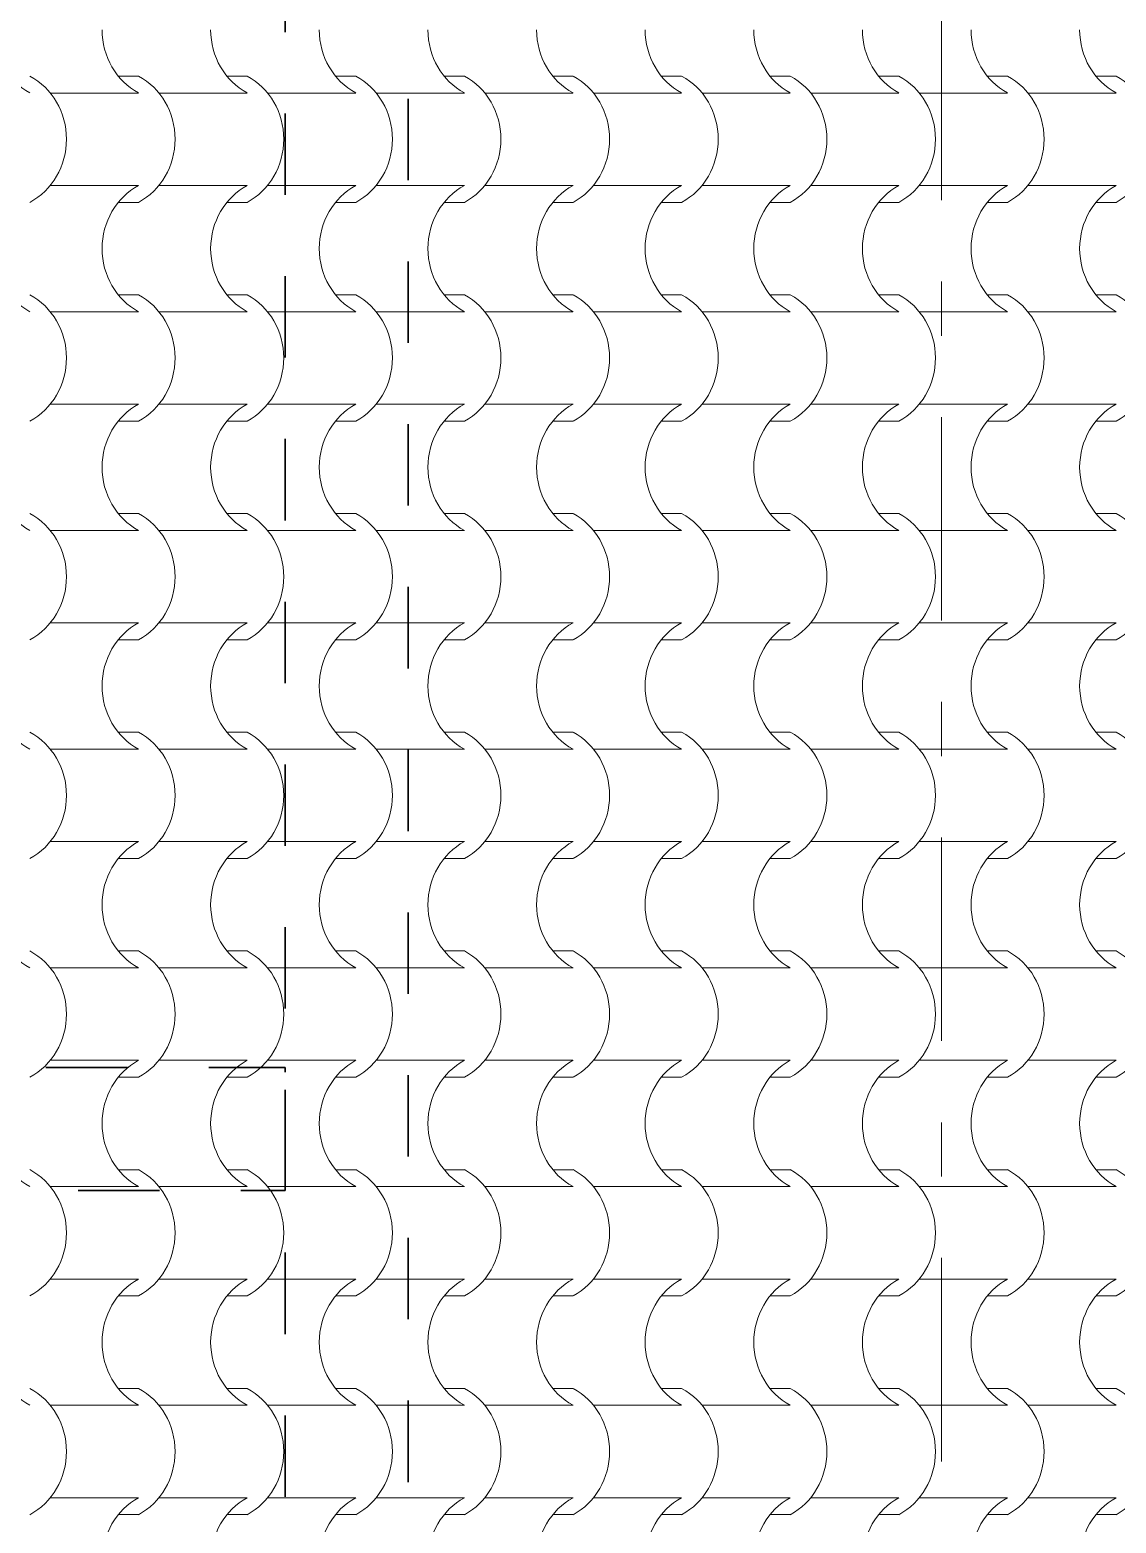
# Model space of a CAD drawing. Header units: millimetres. Extents: x -440 to 2671, y 0 to 297.
# Drawn here: x -203.04 to -174.78, y 175.9 to 214.74 of the extents above; entities that cross this region are included whole.
import ezdxf

# ---------------------------------------------------------------- set-up
doc = ezdxf.new("R2010")
doc.units = ezdxf.units.MM
doc.header["$MEASUREMENT"] = 0
doc.set_wipeout_variables(frame=1)
for name, pattern in [('- Двойно прекъснати линии', [10.936111, 5.291667, -2.116667, 1.411111, -2.116667]), ('- Прекъснати линия', [4.233333, 2.116667, -2.116667]), ('Wipeout_Contour', [1000, 0, -1000])]:
    doc.linetypes.add(name, pattern=pattern)
doc.layers.add('1', color=7, linetype='Continuous', lineweight=13, true_color=0x2b2b2b)
doc.layers.add('65', color=7, linetype='Continuous', lineweight=20, true_color=0x4e4e4e)
doc.layers.add('102', color=254, linetype='Continuous', lineweight=15)
doc.layers.add('41', color=7, linetype='Continuous', lineweight=35)

# ---------------------------------------------------------------- blocks, each defined once
blk = doc.blocks.new('*X45')
at = {"layer": '102', "color": 254, "linetype": 'Continuous', "lineweight": 15}
for p, q in [((239.451, 213.538), (239.978, 213.538)), ((242.276, 213.538), (242.803, 213.538)), ((245.102, 213.538), (245.628, 213.538)), ((247.927, 213.538), (248.454, 213.538)), ((250.752, 213.538), (251.279, 213.538)), ((253.578, 213.538), (254.105, 213.538)), ((256.403, 213.538), (256.93, 213.538)), ((259.229, 213.538), (259.755, 213.538)), ((262.054, 213.538), (262.581, 213.538)), ((264.879, 213.538), (265.406, 213.538)), ((237.686, 213.098), (238.832, 213.098)), ((238.832, 213.098), (239.978, 213.098)), ((240.511, 213.098), (241.657, 213.098)), ((241.657, 213.098), (242.803, 213.098)), ((243.337, 213.098), (244.483, 213.098)), ((244.483, 213.098), (245.628, 213.098)), ((246.162, 213.098), (247.308, 213.098)), ((247.308, 213.098), (248.454, 213.098)), ((248.987, 213.098), (250.133, 213.098)), ((250.133, 213.098), (251.279, 213.098)), ((251.813, 213.098), (252.959, 213.098)), ((252.959, 213.098), (254.105, 213.098)), ((254.638, 213.098), (255.784, 213.098)), ((255.784, 213.098), (256.93, 213.098)), ((257.464, 213.098), (258.609, 213.098)), ((258.609, 213.098), (259.755, 213.098)), ((260.289, 213.098), (261.435, 213.098)), ((261.435, 213.098), (262.581, 213.098)), ((263.114, 213.098), (264.26, 213.098)), ((264.26, 213.098), (265.406, 213.098)), ((237.686, 210.693), (238.832, 210.693)), ((238.832, 210.693), (239.978, 210.693)), ((240.511, 210.693), (241.657, 210.693)), ((241.657, 210.693), (242.803, 210.693)), ((243.337, 210.693), (244.483, 210.693)), ((244.483, 210.693), (245.628, 210.693)), ((246.162, 210.693), (247.308, 210.693)), ((247.308, 210.693), (248.454, 210.693)), ((248.987, 210.693), (250.133, 210.693)), ((250.133, 210.693), (251.279, 210.693)), ((251.813, 210.693), (252.959, 210.693)), ((252.959, 210.693), (254.105, 210.693)), ((254.638, 210.693), (255.784, 210.693)), ((255.784, 210.693), (256.93, 210.693)), ((257.464, 210.693), (258.609, 210.693)), ((258.609, 210.693), (259.755, 210.693)), ((260.289, 210.693), (261.435, 210.693)), ((261.435, 210.693), (262.581, 210.693)), ((263.114, 210.693), (264.26, 210.693)), ((264.26, 210.693), (265.406, 210.693)), ((239.451, 210.253), (239.978, 210.253)), ((242.276, 210.253), (242.803, 210.253)), ((245.102, 210.253), (245.628, 210.253)), ((247.927, 210.253), (248.454, 210.253)), ((250.752, 210.253), (251.279, 210.253)), ((253.578, 210.253), (254.105, 210.253)), ((256.403, 210.253), (256.93, 210.253)), ((259.229, 210.253), (259.755, 210.253)), ((262.054, 210.253), (262.581, 210.253)), ((264.879, 210.253), (265.406, 210.253)), ((239.451, 207.848), (239.978, 207.848)), ((242.276, 207.848), (242.803, 207.848)), ((245.102, 207.848), (245.628, 207.848)), ((247.927, 207.848), (248.454, 207.848)), ((250.752, 207.848), (251.279, 207.848)), ((253.578, 207.848), (254.105, 207.848)), ((256.403, 207.848), (256.93, 207.848)), ((259.229, 207.848), (259.755, 207.848)), ((262.054, 207.848), (262.581, 207.848)), ((264.879, 207.848), (265.406, 207.848)), ((237.686, 207.408), (238.832, 207.408)), ((238.832, 207.408), (239.978, 207.408)), ((240.511, 207.408), (241.657, 207.408)), ((241.657, 207.408), (242.803, 207.408)), ((243.337, 207.408), (244.483, 207.408)), ((244.483, 207.408), (245.628, 207.408)), ((246.162, 207.408), (247.308, 207.408)), ((247.308, 207.408), (248.454, 207.408)), ((248.987, 207.408), (250.133, 207.408)), ((250.133, 207.408), (251.279, 207.408)), ((251.813, 207.408), (252.959, 207.408)), ((252.959, 207.408), (254.105, 207.408)), ((254.638, 207.408), (255.784, 207.408)), ((255.784, 207.408), (256.93, 207.408)), ((257.464, 207.408), (258.609, 207.408)), ((258.609, 207.408), (259.755, 207.408)), ((260.289, 207.408), (261.435, 207.408)), ((261.435, 207.408), (262.581, 207.408)), ((263.114, 207.408), (264.26, 207.408)), ((264.26, 207.408), (265.406, 207.408)), ((237.686, 205.004), (238.832, 205.004)), ((238.832, 205.004), (239.978, 205.004)), ((240.511, 205.004), (241.657, 205.004)), ((241.657, 205.004), (242.803, 205.004)), ((243.337, 205.004), (244.483, 205.004)), ((244.483, 205.004), (245.628, 205.004)), ((246.162, 205.004), (247.308, 205.004)), ((247.308, 205.004), (248.454, 205.004)), ((248.987, 205.004), (250.133, 205.004)), ((250.133, 205.004), (251.279, 205.004)), ((251.813, 205.004), (252.959, 205.004)), ((252.959, 205.004), (254.105, 205.004)), ((254.638, 205.004), (255.784, 205.004)), ((255.784, 205.004), (256.93, 205.004)), ((257.464, 205.004), (258.609, 205.004)), ((258.609, 205.004), (259.755, 205.004)), ((260.289, 205.004), (261.435, 205.004)), ((261.435, 205.004), (262.581, 205.004)), ((263.114, 205.004), (264.26, 205.004)), ((264.26, 205.004), (265.406, 205.004)), ((239.451, 204.564), (239.978, 204.564)), ((242.276, 204.564), (242.803, 204.564)), ((245.102, 204.564), (245.628, 204.564)), ((247.927, 204.564), (248.454, 204.564)), ((250.752, 204.564), (251.279, 204.564)), ((253.578, 204.564), (254.105, 204.564)), ((256.403, 204.564), (256.93, 204.564)), ((259.229, 204.564), (259.755, 204.564)), ((262.054, 204.564), (262.581, 204.564)), ((264.879, 204.564), (265.406, 204.564)), ((239.451, 202.159), (239.978, 202.159)), ((242.276, 202.159), (242.803, 202.159)), ((245.102, 202.159), (245.628, 202.159)), ((247.927, 202.159), (248.454, 202.159)), ((250.752, 202.159), (251.279, 202.159)), ((253.578, 202.159), (254.105, 202.159)), ((256.403, 202.159), (256.93, 202.159)), ((259.229, 202.159), (259.755, 202.159)), ((262.054, 202.159), (262.581, 202.159)), ((264.879, 202.159), (265.406, 202.159)), ((237.686, 201.719), (238.832, 201.719)), ((238.832, 201.719), (239.978, 201.719)), ((240.511, 201.719), (241.657, 201.719)), ((241.657, 201.719), (242.803, 201.719)), ((243.337, 201.719), (244.483, 201.719)), ((244.483, 201.719), (245.628, 201.719)), ((246.162, 201.719), (247.308, 201.719)), ((247.308, 201.719), (248.454, 201.719)), ((248.987, 201.719), (250.133, 201.719)), ((250.133, 201.719), (251.279, 201.719)), ((251.813, 201.719), (252.959, 201.719)), ((252.959, 201.719), (254.105, 201.719)), ((254.638, 201.719), (255.784, 201.719)), ((255.784, 201.719), (256.93, 201.719)), ((257.464, 201.719), (258.609, 201.719)), ((258.609, 201.719), (259.755, 201.719)), ((260.289, 201.719), (261.435, 201.719)), ((261.435, 201.719), (262.581, 201.719)), ((263.114, 201.719), (264.26, 201.719)), ((264.26, 201.719), (265.406, 201.719)), ((237.686, 199.314), (238.832, 199.314)), ((238.832, 199.314), (239.978, 199.314)), ((240.511, 199.314), (241.657, 199.314)), ((241.657, 199.314), (242.803, 199.314)), ((243.337, 199.314), (244.483, 199.314)), ((244.483, 199.314), (245.628, 199.314)), ((246.162, 199.314), (247.308, 199.314)), ((247.308, 199.314), (248.454, 199.314)), ((248.987, 199.314), (250.133, 199.314)), ((250.133, 199.314), (251.279, 199.314)), ((251.813, 199.314), (252.959, 199.314)), ((252.959, 199.314), (254.105, 199.314)), ((254.638, 199.314), (255.784, 199.314)), ((255.784, 199.314), (256.93, 199.314)), ((257.464, 199.314), (258.609, 199.314)), ((258.609, 199.314), (259.755, 199.314)), ((260.289, 199.314), (261.435, 199.314)), ((261.435, 199.314), (262.581, 199.314)), ((263.114, 199.314), (264.26, 199.314)), ((264.26, 199.314), (265.406, 199.314)), ((239.451, 198.874), (239.978, 198.874)), ((242.276, 198.874), (242.803, 198.874)), ((245.102, 198.874), (245.628, 198.874)), ((247.927, 198.874), (248.454, 198.874)), ((250.752, 198.874), (251.279, 198.874)), ((253.578, 198.874), (254.105, 198.874)), ((256.403, 198.874), (256.93, 198.874)), ((259.229, 198.874), (259.755, 198.874)), ((262.054, 198.874), (262.581, 198.874)), ((264.879, 198.874), (265.406, 198.874)), ((239.451, 196.469), (239.978, 196.469)), ((242.276, 196.469), (242.803, 196.469)), ((245.102, 196.469), (245.628, 196.469)), ((247.927, 196.469), (248.454, 196.469)), ((250.752, 196.469), (251.279, 196.469)), ((253.578, 196.469), (254.105, 196.469)), ((256.403, 196.469), (256.93, 196.469)), ((259.229, 196.469), (259.755, 196.469)), ((262.054, 196.469), (262.581, 196.469)), ((264.879, 196.469), (265.406, 196.469)), ((237.686, 196.029), (238.832, 196.029)), ((238.832, 196.029), (239.978, 196.029)), ((240.511, 196.029), (241.657, 196.029)), ((241.657, 196.029), (242.803, 196.029)), ((243.337, 196.029), (244.483, 196.029)), ((244.483, 196.029), (245.628, 196.029)), ((246.162, 196.029), (247.308, 196.029)), ((247.308, 196.029), (248.454, 196.029)), ((248.987, 196.029), (250.133, 196.029)), ((250.133, 196.029), (251.279, 196.029)), ((251.813, 196.029), (252.959, 196.029)), ((252.959, 196.029), (254.105, 196.029)), ((254.638, 196.029), (255.784, 196.029)), ((255.784, 196.029), (256.93, 196.029)), ((257.464, 196.029), (258.609, 196.029)), ((258.609, 196.029), (259.755, 196.029)), ((260.289, 196.029), (261.435, 196.029)), ((261.435, 196.029), (262.581, 196.029)), ((263.114, 196.029), (264.26, 196.029)), ((264.26, 196.029), (265.406, 196.029)), ((237.686, 193.624), (238.832, 193.624)), ((238.832, 193.624), (239.978, 193.624)), ((240.511, 193.624), (241.657, 193.624)), ((241.657, 193.624), (242.803, 193.624)), ((243.337, 193.624), (244.483, 193.624)), ((244.483, 193.624), (245.628, 193.624)), ((246.162, 193.624), (247.308, 193.624)), ((247.308, 193.624), (248.454, 193.624)), ((248.987, 193.624), (250.133, 193.624)), ((250.133, 193.624), (251.279, 193.624)), ((251.813, 193.624), (252.959, 193.624)), ((252.959, 193.624), (254.105, 193.624)), ((254.638, 193.624), (255.784, 193.624)), ((255.784, 193.624), (256.93, 193.624)), ((257.464, 193.624), (258.609, 193.624)), ((258.609, 193.624), (259.755, 193.624)), ((260.289, 193.624), (261.435, 193.624)), ((261.435, 193.624), (262.581, 193.624)), ((263.114, 193.624), (264.26, 193.624)), ((264.26, 193.624), (265.406, 193.624)), ((239.451, 193.184), (239.978, 193.184)), ((242.276, 193.184), (242.803, 193.184)), ((245.102, 193.184), (245.628, 193.184)), ((247.927, 193.184), (248.454, 193.184)), ((250.752, 193.184), (251.279, 193.184)), ((253.578, 193.184), (254.105, 193.184)), ((256.403, 193.184), (256.93, 193.184)), ((259.229, 193.184), (259.755, 193.184)), ((262.054, 193.184), (262.581, 193.184)), ((264.879, 193.184), (265.406, 193.184)), ((239.451, 190.78), (239.978, 190.78)), ((242.276, 190.78), (242.803, 190.78)), ((245.102, 190.78), (245.628, 190.78)), ((247.927, 190.78), (248.454, 190.78)), ((250.752, 190.78), (251.279, 190.78)), ((253.578, 190.78), (254.105, 190.78)), ((256.403, 190.78), (256.93, 190.78)), ((259.229, 190.78), (259.755, 190.78)), ((262.054, 190.78), (262.581, 190.78)), ((264.879, 190.78), (265.406, 190.78)), ((237.686, 190.34), (238.832, 190.34)), ((238.832, 190.34), (239.978, 190.34)), ((240.511, 190.34), (241.657, 190.34)), ((241.657, 190.34), (242.803, 190.34)), ((243.337, 190.34), (244.483, 190.34)), ((244.483, 190.34), (245.628, 190.34)), ((246.162, 190.34), (247.308, 190.34)), ((247.308, 190.34), (248.454, 190.34)), ((248.987, 190.34), (250.133, 190.34)), ((250.133, 190.34), (251.279, 190.34)), ((251.813, 190.34), (252.959, 190.34)), ((252.959, 190.34), (254.105, 190.34)), ((254.638, 190.34), (255.784, 190.34)), ((255.784, 190.34), (256.93, 190.34)), ((257.464, 190.34), (258.609, 190.34)), ((258.609, 190.34), (259.755, 190.34)), ((260.289, 190.34), (261.435, 190.34)), ((261.435, 190.34), (262.581, 190.34)), ((263.114, 190.34), (264.26, 190.34)), ((264.26, 190.34), (265.406, 190.34)), ((237.686, 187.935), (238.832, 187.935)), ((238.832, 187.935), (239.978, 187.935)), ((240.511, 187.935), (241.657, 187.935)), ((241.657, 187.935), (242.803, 187.935)), ((243.337, 187.935), (244.483, 187.935)), ((244.483, 187.935), (245.628, 187.935)), ((246.162, 187.935), (247.308, 187.935)), ((247.308, 187.935), (248.454, 187.935)), ((248.987, 187.935), (250.133, 187.935)), ((250.133, 187.935), (251.279, 187.935)), ((251.813, 187.935), (252.959, 187.935)), ((252.959, 187.935), (254.105, 187.935)), ((254.638, 187.935), (255.784, 187.935)), ((255.784, 187.935), (256.93, 187.935)), ((257.464, 187.935), (258.609, 187.935)), ((258.609, 187.935), (259.755, 187.935)), ((260.289, 187.935), (261.435, 187.935)), ((261.435, 187.935), (262.581, 187.935)), ((263.114, 187.935), (264.26, 187.935)), ((264.26, 187.935), (265.406, 187.935)), ((239.451, 187.495), (239.978, 187.495)), ((242.276, 187.495), (242.803, 187.495)), ((245.102, 187.495), (245.628, 187.495)), ((247.927, 187.495), (248.454, 187.495)), ((250.752, 187.495), (251.279, 187.495)), ((253.578, 187.495), (254.105, 187.495)), ((256.403, 187.495), (256.93, 187.495)), ((259.229, 187.495), (259.755, 187.495)), ((262.054, 187.495), (262.581, 187.495)), ((264.879, 187.495), (265.406, 187.495)), ((239.451, 185.09), (239.978, 185.09)), ((242.276, 185.09), (242.803, 185.09)), ((245.102, 185.09), (245.628, 185.09)), ((247.927, 185.09), (248.454, 185.09)), ((250.752, 185.09), (251.279, 185.09)), ((253.578, 185.09), (254.105, 185.09)), ((256.403, 185.09), (256.93, 185.09)), ((259.229, 185.09), (259.755, 185.09)), ((262.054, 185.09), (262.581, 185.09)), ((264.879, 185.09), (265.406, 185.09)), ((237.686, 184.65), (238.832, 184.65)), ((238.832, 184.65), (239.978, 184.65)), ((240.511, 184.65), (241.657, 184.65)), ((241.657, 184.65), (242.803, 184.65)), ((243.337, 184.65), (244.483, 184.65)), ((244.483, 184.65), (245.628, 184.65)), ((246.162, 184.65), (247.308, 184.65)), ((247.308, 184.65), (248.454, 184.65)), ((248.987, 184.65), (250.133, 184.65)), ((250.133, 184.65), (251.279, 184.65)), ((251.813, 184.65), (252.959, 184.65)), ((252.959, 184.65), (254.105, 184.65)), ((254.638, 184.65), (255.784, 184.65)), ((255.784, 184.65), (256.93, 184.65)), ((257.464, 184.65), (258.609, 184.65)), ((258.609, 184.65), (259.755, 184.65)), ((260.289, 184.65), (261.435, 184.65)), ((261.435, 184.65), (262.581, 184.65)), ((263.114, 184.65), (264.26, 184.65)), ((264.26, 184.65), (265.406, 184.65)), ((237.686, 182.245), (238.832, 182.245)), ((238.832, 182.245), (239.978, 182.245)), ((240.511, 182.245), (241.657, 182.245)), ((241.657, 182.245), (242.803, 182.245)), ((243.337, 182.245), (244.483, 182.245)), ((244.483, 182.245), (245.628, 182.245)), ((246.162, 182.245), (247.308, 182.245)), ((247.308, 182.245), (248.454, 182.245)), ((248.987, 182.245), (250.133, 182.245)), ((250.133, 182.245), (251.279, 182.245)), ((251.813, 182.245), (252.959, 182.245)), ((252.959, 182.245), (254.105, 182.245)), ((254.638, 182.245), (255.784, 182.245)), ((255.784, 182.245), (256.93, 182.245)), ((257.464, 182.245), (258.609, 182.245)), ((258.609, 182.245), (259.755, 182.245)), ((260.289, 182.245), (261.435, 182.245)), ((261.435, 182.245), (262.581, 182.245)), ((263.114, 182.245), (264.26, 182.245)), ((264.26, 182.245), (265.406, 182.245)), ((239.451, 181.805), (239.978, 181.805)), ((242.276, 181.805), (242.803, 181.805)), ((245.102, 181.805), (245.628, 181.805)), ((247.927, 181.805), (248.454, 181.805)), ((250.752, 181.805), (251.279, 181.805)), ((253.578, 181.805), (254.105, 181.805)), ((256.403, 181.805), (256.93, 181.805)), ((259.229, 181.805), (259.755, 181.805)), ((262.054, 181.805), (262.581, 181.805)), ((264.879, 181.805), (265.406, 181.805)), ((239.451, 179.4), (239.978, 179.4)), ((242.276, 179.4), (242.803, 179.4)), ((245.102, 179.4), (245.628, 179.4)), ((247.927, 179.4), (248.454, 179.4)), ((250.752, 179.4), (251.279, 179.4)), ((253.578, 179.4), (254.105, 179.4)), ((256.403, 179.4), (256.93, 179.4)), ((259.229, 179.4), (259.755, 179.4)), ((262.054, 179.4), (262.581, 179.4)), ((264.879, 179.4), (265.406, 179.4)), ((237.686, 178.96), (238.832, 178.96)), ((238.832, 178.96), (239.978, 178.96)), ((240.511, 178.96), (241.657, 178.96)), ((241.657, 178.96), (242.803, 178.96)), ((243.337, 178.96), (244.483, 178.96)), ((244.483, 178.96), (245.628, 178.96)), ((246.162, 178.96), (247.308, 178.96)), ((247.308, 178.96), (248.454, 178.96)), ((248.987, 178.96), (250.133, 178.96)), ((250.133, 178.96), (251.279, 178.96)), ((251.813, 178.96), (252.959, 178.96)), ((252.959, 178.96), (254.105, 178.96)), ((254.638, 178.96), (255.784, 178.96)), ((255.784, 178.96), (256.93, 178.96)), ((257.464, 178.96), (258.609, 178.96)), ((258.609, 178.96), (259.755, 178.96)), ((260.289, 178.96), (261.435, 178.96)), ((261.435, 178.96), (262.581, 178.96)), ((263.114, 178.96), (264.26, 178.96)), ((264.26, 178.96), (265.406, 178.96)), ((237.686, 176.556), (238.832, 176.556)), ((238.832, 176.556), (239.978, 176.556)), ((240.511, 176.556), (241.657, 176.556)), ((241.657, 176.556), (242.803, 176.556)), ((243.337, 176.556), (244.483, 176.556)), ((244.483, 176.556), (245.628, 176.556)), ((246.162, 176.556), (247.308, 176.556)), ((247.308, 176.556), (248.454, 176.556)), ((248.987, 176.556), (250.133, 176.556)), ((250.133, 176.556), (251.279, 176.556)), ((251.813, 176.556), (252.959, 176.556)), ((252.959, 176.556), (254.105, 176.556)), ((254.638, 176.556), (255.784, 176.556)), ((255.784, 176.556), (256.93, 176.556)), ((257.464, 176.556), (258.609, 176.556)), ((258.609, 176.556), (259.755, 176.556)), ((260.289, 176.556), (261.435, 176.556)), ((261.435, 176.556), (262.581, 176.556)), ((263.114, 176.556), (264.26, 176.556)), ((264.26, 176.556), (265.406, 176.556)), ((239.451, 176.116), (239.978, 176.116)), ((242.276, 176.116), (242.803, 176.116)), ((245.102, 176.116), (245.628, 176.116)), ((247.927, 176.116), (248.454, 176.116)), ((250.752, 176.116), (251.279, 176.116)), ((253.578, 176.116), (254.105, 176.116)), ((256.403, 176.116), (256.93, 176.116)), ((259.229, 176.116), (259.755, 176.116)), ((262.054, 176.116), (262.581, 176.116)), ((264.879, 176.116), (265.406, 176.116))]:
    blk.add_line(p, q, dxfattribs=at)
for centre, major_axis, start_param, end_param in [((237.941, 214.746), (0, 1.849), 1.573772, 2.670554), ((240.766, 214.746), (0, 1.849), 1.573772, 2.670554), ((243.592, 214.746), (0, 1.849), 1.573772, 2.670554), ((246.417, 214.746), (0, 1.849), 1.573772, 2.670554), ((249.242, 214.746), (0, 1.849), 1.573772, 2.670554), ((252.068, 214.746), (0, 1.849), 1.573772, 2.670554), ((254.893, 214.746), (0, 1.849), 1.573772, 2.670554), ((257.719, 214.746), (0, 1.849), 1.573772, 2.670554), ((260.544, 214.746), (0, 1.849), 1.573772, 2.670554), ((263.369, 214.746), (0, 1.849), 1.573772, 2.670554), ((266.195, 214.746), (0, 1.849), 1.573772, 2.670554), ((236.376, 211.896), (0, 1.839), 3.607672, 5.817106), ((239.201, 211.896), (0, 1.839), 3.607672, 5.817106), ((242.027, 211.896), (0, 1.839), 3.607672, 5.817106), ((244.852, 211.896), (0, 1.839), 3.607672, 5.817106), ((247.677, 211.896), (0, 1.839), 3.607672, 5.817106), ((250.503, 211.896), (0, 1.839), 3.607672, 5.817106), ((253.328, 211.896), (0, 1.839), 3.607672, 5.817106), ((256.154, 211.896), (0, 1.839), 3.607672, 5.817106), ((258.979, 211.896), (0, 1.839), 3.607672, 5.817106), ((261.804, 211.896), (0, 1.839), 3.607672, 5.817106), ((264.63, 211.896), (0, 1.839), 3.607672, 5.817106), ((240.766, 209.045), (0, 1.849), 0.471039, 1.56782), ((243.592, 209.045), (0, 1.849), 0.471039, 1.56782), ((246.417, 209.045), (0, 1.849), 0.471039, 1.56782), ((249.242, 209.045), (0, 1.849), 0.471039, 1.56782), ((252.068, 209.045), (0, 1.849), 0.471039, 1.56782), ((254.893, 209.045), (0, 1.849), 0.471039, 1.56782), ((257.719, 209.045), (0, 1.849), 0.471039, 1.56782), ((260.544, 209.045), (0, 1.849), 0.471039, 1.56782), ((263.369, 209.045), (0, 1.849), 0.471039, 1.56782), ((266.195, 209.045), (0, 1.849), 0.471039, 1.56782), ((237.941, 209.056), (0, 1.849), 1.573772, 2.670554), ((240.766, 209.056), (0, 1.849), 1.573772, 2.670554), ((243.592, 209.056), (0, 1.849), 1.573772, 2.670554), ((246.417, 209.056), (0, 1.849), 1.573772, 2.670554), ((249.242, 209.056), (0, 1.849), 1.573772, 2.670554), ((252.068, 209.056), (0, 1.849), 1.573772, 2.670554), ((254.893, 209.056), (0, 1.849), 1.573772, 2.670554), ((257.719, 209.056), (0, 1.849), 1.573772, 2.670554), ((260.544, 209.056), (0, 1.849), 1.573772, 2.670554), ((263.369, 209.056), (0, 1.849), 1.573772, 2.670554), ((266.195, 209.056), (0, 1.849), 1.573772, 2.670554), ((236.376, 206.206), (0, 1.839), 3.607672, 5.817106), ((239.201, 206.206), (0, 1.839), 3.607672, 5.817106), ((242.027, 206.206), (0, 1.839), 3.607672, 5.817106), ((244.852, 206.206), (0, 1.839), 3.607672, 5.817106), ((247.677, 206.206), (0, 1.839), 3.607672, 5.817106), ((250.503, 206.206), (0, 1.839), 3.607672, 5.817106), ((253.328, 206.206), (0, 1.839), 3.607672, 5.817106), ((256.154, 206.206), (0, 1.839), 3.607672, 5.817106), ((258.979, 206.206), (0, 1.839), 3.607672, 5.817106), ((261.804, 206.206), (0, 1.839), 3.607672, 5.817106), ((264.63, 206.206), (0, 1.839), 3.607672, 5.817106), ((240.766, 203.356), (0, 1.849), 0.471039, 1.56782), ((243.592, 203.356), (0, 1.849), 0.471039, 1.56782), ((246.417, 203.356), (0, 1.849), 0.471039, 1.56782), ((249.242, 203.356), (0, 1.849), 0.471039, 1.56782), ((252.068, 203.356), (0, 1.849), 0.471039, 1.56782), ((254.893, 203.356), (0, 1.849), 0.471039, 1.56782), ((257.719, 203.356), (0, 1.849), 0.471039, 1.56782), ((260.544, 203.356), (0, 1.849), 0.471039, 1.56782), ((263.369, 203.356), (0, 1.849), 0.471039, 1.56782), ((266.195, 203.356), (0, 1.849), 0.471039, 1.56782), ((237.941, 203.367), (0, 1.849), 1.573772, 2.670554), ((240.766, 203.367), (0, 1.849), 1.573772, 2.670554), ((243.592, 203.367), (0, 1.849), 1.573772, 2.670554), ((246.417, 203.367), (0, 1.849), 1.573772, 2.670554), ((249.242, 203.367), (0, 1.849), 1.573772, 2.670554), ((252.068, 203.367), (0, 1.849), 1.573772, 2.670554), ((254.893, 203.367), (0, 1.849), 1.573772, 2.670554), ((257.719, 203.367), (0, 1.849), 1.573772, 2.670554), ((260.544, 203.367), (0, 1.849), 1.573772, 2.670554), ((263.369, 203.367), (0, 1.849), 1.573772, 2.670554), ((266.195, 203.367), (0, 1.849), 1.573772, 2.670554), ((236.376, 200.516), (0, 1.839), 3.607672, 5.817106), ((239.201, 200.516), (0, 1.839), 3.607672, 5.817106), ((242.027, 200.516), (0, 1.839), 3.607672, 5.817106), ((244.852, 200.516), (0, 1.839), 3.607672, 5.817106), ((247.677, 200.516), (0, 1.839), 3.607672, 5.817106), ((250.503, 200.516), (0, 1.839), 3.607672, 5.817106), ((253.328, 200.516), (0, 1.839), 3.607672, 5.817106), ((256.154, 200.516), (0, 1.839), 3.607672, 5.817106), ((258.979, 200.516), (0, 1.839), 3.607672, 5.817106), ((261.804, 200.516), (0, 1.839), 3.607672, 5.817106), ((264.63, 200.516), (0, 1.839), 3.607672, 5.817106), ((240.766, 197.666), (0, 1.849), 0.471039, 1.56782), ((243.592, 197.666), (0, 1.849), 0.471039, 1.56782), ((246.417, 197.666), (0, 1.849), 0.471039, 1.56782), ((249.242, 197.666), (0, 1.849), 0.471039, 1.56782), ((252.068, 197.666), (0, 1.849), 0.471039, 1.56782), ((254.893, 197.666), (0, 1.849), 0.471039, 1.56782), ((257.719, 197.666), (0, 1.849), 0.471039, 1.56782), ((260.544, 197.666), (0, 1.849), 0.471039, 1.56782), ((263.369, 197.666), (0, 1.849), 0.471039, 1.56782), ((266.195, 197.666), (0, 1.849), 0.471039, 1.56782), ((237.941, 197.677), (0, 1.849), 1.573772, 2.670554), ((240.766, 197.677), (0, 1.849), 1.573772, 2.670554), ((243.592, 197.677), (0, 1.849), 1.573772, 2.670554), ((246.417, 197.677), (0, 1.849), 1.573772, 2.670554), ((249.242, 197.677), (0, 1.849), 1.573772, 2.670554), ((252.068, 197.677), (0, 1.849), 1.573772, 2.670554), ((254.893, 197.677), (0, 1.849), 1.573772, 2.670554), ((257.719, 197.677), (0, 1.849), 1.573772, 2.670554), ((260.544, 197.677), (0, 1.849), 1.573772, 2.670554), ((263.369, 197.677), (0, 1.849), 1.573772, 2.670554), ((266.195, 197.677), (0, 1.849), 1.573772, 2.670554), ((236.376, 194.827), (0, 1.839), 3.607672, 5.817106), ((239.201, 194.827), (0, 1.839), 3.607672, 5.817106), ((242.027, 194.827), (0, 1.839), 3.607672, 5.817106), ((244.852, 194.827), (0, 1.839), 3.607672, 5.817106), ((247.677, 194.827), (0, 1.839), 3.607672, 5.817106), ((250.503, 194.827), (0, 1.839), 3.607672, 5.817106), ((253.328, 194.827), (0, 1.839), 3.607672, 5.817106), ((256.154, 194.827), (0, 1.839), 3.607672, 5.817106), ((258.979, 194.827), (0, 1.839), 3.607672, 5.817106), ((261.804, 194.827), (0, 1.839), 3.607672, 5.817106), ((264.63, 194.827), (0, 1.839), 3.607672, 5.817106), ((240.766, 191.977), (0, 1.849), 0.471039, 1.56782), ((243.592, 191.977), (0, 1.849), 0.471039, 1.56782), ((246.417, 191.977), (0, 1.849), 0.471039, 1.56782), ((249.242, 191.977), (0, 1.849), 0.471039, 1.56782), ((252.068, 191.977), (0, 1.849), 0.471039, 1.56782), ((254.893, 191.977), (0, 1.849), 0.471039, 1.56782), ((257.719, 191.977), (0, 1.849), 0.471039, 1.56782), ((260.544, 191.977), (0, 1.849), 0.471039, 1.56782), ((263.369, 191.977), (0, 1.849), 0.471039, 1.56782), ((266.195, 191.977), (0, 1.849), 0.471039, 1.56782), ((237.941, 191.988), (0, 1.849), 1.573772, 2.670554), ((240.766, 191.988), (0, 1.849), 1.573772, 2.670554), ((243.592, 191.988), (0, 1.849), 1.573772, 2.670554), ((246.417, 191.988), (0, 1.849), 1.573772, 2.670554), ((249.242, 191.988), (0, 1.849), 1.573772, 2.670554), ((252.068, 191.988), (0, 1.849), 1.573772, 2.670554), ((254.893, 191.988), (0, 1.849), 1.573772, 2.670554), ((257.719, 191.988), (0, 1.849), 1.573772, 2.670554), ((260.544, 191.988), (0, 1.849), 1.573772, 2.670554), ((263.369, 191.988), (0, 1.849), 1.573772, 2.670554), ((266.195, 191.988), (0, 1.849), 1.573772, 2.670554), ((236.376, 189.137), (0, 1.839), 3.607672, 5.817106), ((239.201, 189.137), (0, 1.839), 3.607672, 5.817106), ((242.027, 189.137), (0, 1.839), 3.607672, 5.817106), ((244.852, 189.137), (0, 1.839), 3.607672, 5.817106), ((247.677, 189.137), (0, 1.839), 3.607672, 5.817106), ((250.503, 189.137), (0, 1.839), 3.607672, 5.817106), ((253.328, 189.137), (0, 1.839), 3.607672, 5.817106), ((256.154, 189.137), (0, 1.839), 3.607672, 5.817106), ((258.979, 189.137), (0, 1.839), 3.607672, 5.817106), ((261.804, 189.137), (0, 1.839), 3.607672, 5.817106), ((264.63, 189.137), (0, 1.839), 3.607672, 5.817106), ((240.766, 186.287), (0, 1.849), 0.471039, 1.56782), ((243.592, 186.287), (0, 1.849), 0.471039, 1.56782), ((246.417, 186.287), (0, 1.849), 0.471039, 1.56782), ((249.242, 186.287), (0, 1.849), 0.471039, 1.56782), ((252.068, 186.287), (0, 1.849), 0.471039, 1.56782), ((254.893, 186.287), (0, 1.849), 0.471039, 1.56782), ((257.719, 186.287), (0, 1.849), 0.471039, 1.56782), ((260.544, 186.287), (0, 1.849), 0.471039, 1.56782), ((263.369, 186.287), (0, 1.849), 0.471039, 1.56782), ((266.195, 186.287), (0, 1.849), 0.471039, 1.56782), ((237.941, 186.298), (0, 1.849), 1.573772, 2.670554), ((240.766, 186.298), (0, 1.849), 1.573772, 2.670554), ((243.592, 186.298), (0, 1.849), 1.573772, 2.670554), ((246.417, 186.298), (0, 1.849), 1.573772, 2.670554), ((249.242, 186.298), (0, 1.849), 1.573772, 2.670554), ((252.068, 186.298), (0, 1.849), 1.573772, 2.670554), ((254.893, 186.298), (0, 1.849), 1.573772, 2.670554), ((257.719, 186.298), (0, 1.849), 1.573772, 2.670554), ((260.544, 186.298), (0, 1.849), 1.573772, 2.670554), ((263.369, 186.298), (0, 1.849), 1.573772, 2.670554), ((266.195, 186.298), (0, 1.849), 1.573772, 2.670554), ((236.376, 183.448), (0, 1.839), 3.607672, 5.817106), ((239.201, 183.448), (0, 1.839), 3.607672, 5.817106), ((242.027, 183.448), (0, 1.839), 3.607672, 5.817106), ((244.852, 183.448), (0, 1.839), 3.607672, 5.817106), ((247.677, 183.448), (0, 1.839), 3.607672, 5.817106), ((250.503, 183.448), (0, 1.839), 3.607672, 5.817106), ((253.328, 183.448), (0, 1.839), 3.607672, 5.817106), ((256.154, 183.448), (0, 1.839), 3.607672, 5.817106), ((258.979, 183.448), (0, 1.839), 3.607672, 5.817106), ((261.804, 183.448), (0, 1.839), 3.607672, 5.817106), ((264.63, 183.448), (0, 1.839), 3.607672, 5.817106), ((240.766, 180.597), (0, 1.849), 0.471039, 1.56782), ((243.592, 180.597), (0, 1.849), 0.471039, 1.56782), ((246.417, 180.597), (0, 1.849), 0.471039, 1.56782), ((249.242, 180.597), (0, 1.849), 0.471039, 1.56782), ((252.068, 180.597), (0, 1.849), 0.471039, 1.56782), ((254.893, 180.597), (0, 1.849), 0.471039, 1.56782), ((257.719, 180.597), (0, 1.849), 0.471039, 1.56782), ((260.544, 180.597), (0, 1.849), 0.471039, 1.56782), ((263.369, 180.597), (0, 1.849), 0.471039, 1.56782), ((266.195, 180.597), (0, 1.849), 0.471039, 1.56782), ((237.941, 180.608), (0, 1.849), 1.573772, 2.670554), ((240.766, 180.608), (0, 1.849), 1.573772, 2.670554), ((243.592, 180.608), (0, 1.849), 1.573772, 2.670554), ((246.417, 180.608), (0, 1.849), 1.573772, 2.670554), ((249.242, 180.608), (0, 1.849), 1.573772, 2.670554), ((252.068, 180.608), (0, 1.849), 1.573772, 2.670554), ((254.893, 180.608), (0, 1.849), 1.573772, 2.670554), ((257.719, 180.608), (0, 1.849), 1.573772, 2.670554), ((260.544, 180.608), (0, 1.849), 1.573772, 2.670554), ((263.369, 180.608), (0, 1.849), 1.573772, 2.670554), ((266.195, 180.608), (0, 1.849), 1.573772, 2.670554), ((236.376, 177.758), (0, 1.839), 3.607672, 5.817106), ((239.201, 177.758), (0, 1.839), 3.607672, 5.817106), ((242.027, 177.758), (0, 1.839), 3.607672, 5.817106), ((244.852, 177.758), (0, 1.839), 3.607672, 5.817106), ((247.677, 177.758), (0, 1.839), 3.607672, 5.817106), ((250.503, 177.758), (0, 1.839), 3.607672, 5.817106), ((253.328, 177.758), (0, 1.839), 3.607672, 5.817106), ((256.154, 177.758), (0, 1.839), 3.607672, 5.817106), ((258.979, 177.758), (0, 1.839), 3.607672, 5.817106), ((261.804, 177.758), (0, 1.839), 3.607672, 5.817106), ((264.63, 177.758), (0, 1.839), 3.607672, 5.817106), ((240.766, 174.908), (0, 1.849), 0.471039, 1.56782), ((243.592, 174.908), (0, 1.849), 0.471039, 1.56782), ((246.417, 174.908), (0, 1.849), 0.471039, 1.56782), ((249.242, 174.908), (0, 1.849), 0.471039, 1.56782), ((252.068, 174.908), (0, 1.849), 0.471039, 1.56782), ((254.893, 174.908), (0, 1.849), 0.471039, 1.56782), ((257.719, 174.908), (0, 1.849), 0.471039, 1.56782), ((260.544, 174.908), (0, 1.849), 0.471039, 1.56782), ((263.369, 174.908), (0, 1.849), 0.471039, 1.56782), ((266.195, 174.908), (0, 1.849), 0.471039, 1.56782)]:
    blk.add_ellipse(centre, major_axis=major_axis, ratio=0.939693, start_param=start_param, end_param=end_param, dxfattribs=at)

msp = doc.modelspace()

# ---------------------------------------------------------------- wipeouts: each hides what was drawn before it
at = {"color": 254, "linetype": 'Wipeout_Contour', "lineweight": 0, "ltscale": 1886.276001}
msp.add_wipeout([(-96.817, 234.498), (-231.817, 234.498), (-231.817, 111.498), (-216.817, 96.498), (-96.817, 96.498), (-165.817, 165.498)], dxfattribs=at)

# ---------------------------------------------------------------- next in the draw order: linework, layer by layer
at = {"layer": '1', "linetype": '- Двойно прекъснати линии', "lineweight": 13}
msp.add_line((-179.324, 90.013), (-179.324, 238.503), dxfattribs=at)
at = {"layer": '41', "color": 7, "linetype": '- Прекъснати линия', "lineweight": 35, "flags": 128}
for points in [[(-196.392, 229.498), (-196.392, 162.498), (-193.192, 162.498), (-193.192, 229.498)], [(-351.817, 184.549), (-351.817, 187.749), (-196.392, 187.749), (-196.392, 184.549)]]:
    msp.add_lwpolyline(points, close=True, dxfattribs=at)

# ---------------------------------------------------------------- next in the draw order: block references
at = {"layer": '65', "color": 251, "linetype": 'Continuous', "lineweight": 20, "true_color": 0x4e4e4e}
msp.add_blockref('*X45', (-440.188, 0), dxfattribs=at)

doc.saveas('drawing.dxf')
